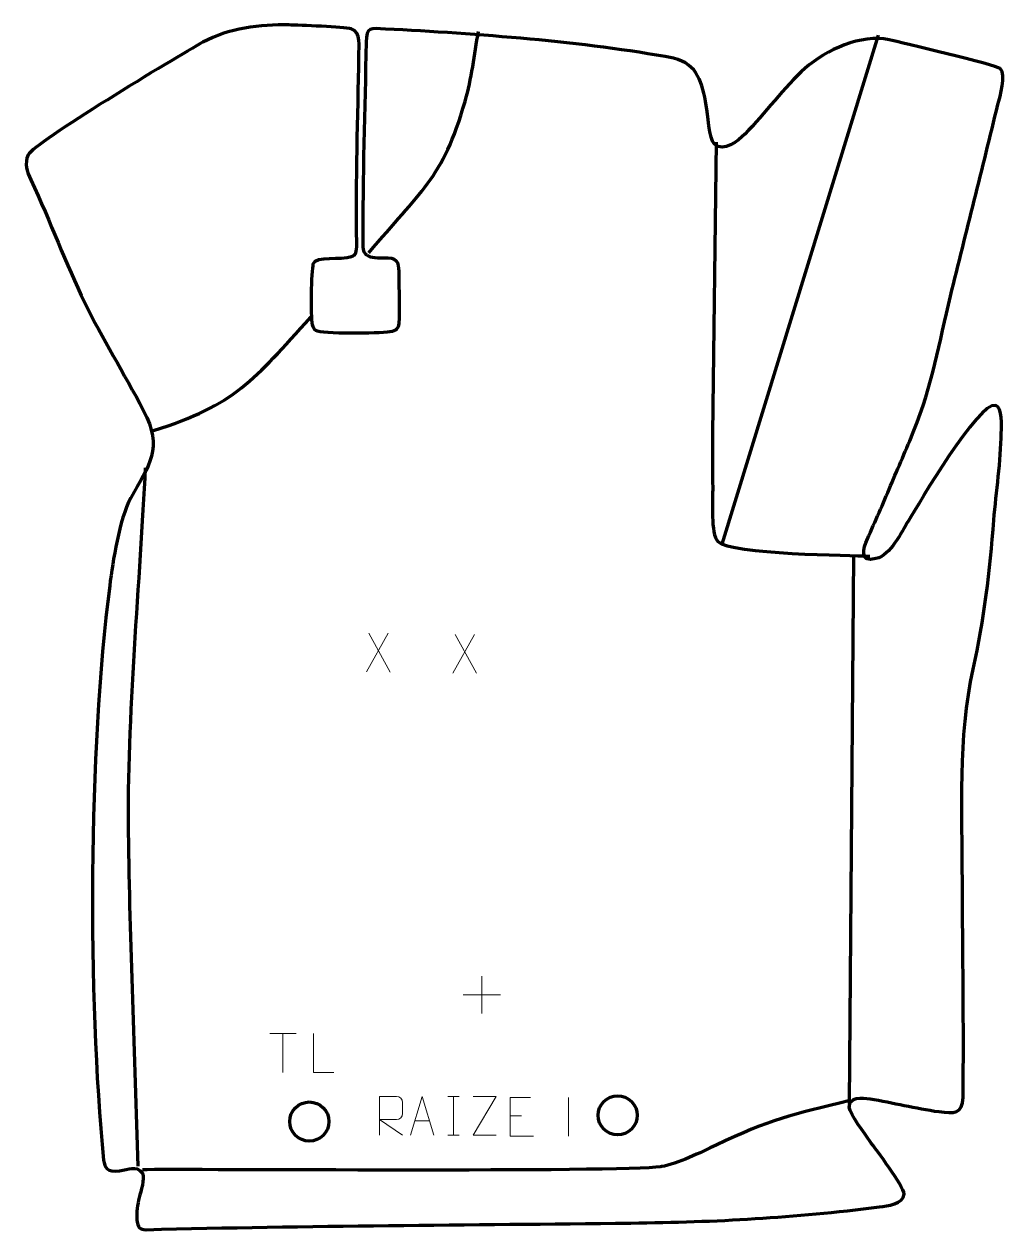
# Model space of a CAD drawing. Header units: millimetres. Extents: x 1131 to 1761, y -153 to 621.
import ezdxf

# ---------------------------------------------------------------- set-up
doc = ezdxf.new("R2010")
doc.units = ezdxf.units.MM
doc.header["$MEASUREMENT"] = 0
doc.layers.add('layer 1', color=7, linetype='Continuous', plot=False)
doc.layers.add('layer 2', color=7, linetype='Continuous')
doc.layers.add('layer 3', color=7, linetype='Continuous')

msp = doc.modelspace()

# ---------------------------------------------------------------- linework, layer by layer
at = {"layer": 'layer 1', "color": 250, "lineweight": 9}
for points in [[(1364.0012, 230.146), (1364.0012, 230.146), (1350.2606, 205.2502), (1350.2606, 205.2502)], [(1351.7152, 230.146), (1351.7152, 230.146), (1365.4558, 205.1925), (1365.4558, 205.1925)], [(1419.3574, 229.3776), (1419.3574, 229.3776), (1405.6168, 204.4818), (1405.6168, 204.4818)], [(1407.0714, 229.3776), (1407.0714, 229.3776), (1420.812, 204.4241), (1420.812, 204.4241)]]:
    msp.add_open_spline(points, degree=3, dxfattribs=at)
at = {"layer": 'layer 2', "color": 142, "lineweight": 200}
for centre in [(1511.2942, -79.1989), (1313.5399, -83.186)]:
    msp.add_ellipse(centre, major_axis=(0, 12.5574), ratio=1, dxfattribs=at)
at = {"layer": 'layer 2', "color": 142, "lineweight": 158}
for points, knots in [([(1351.7763, 474.0892), (1384.2265, 513.4004), (1399.1181, 521.1602), (1413.4108, 571.2368), (1413.4108, 571.2368), (1417.57, 585.8091), (1419.515, 601.1998), (1421.9572, 616.1442)], [0, 0, 0, 0, 0.33333333, 0.33333333, 0.33333333, 0.33333333, 1, 1, 1, 1]), ([(1574.5233, 545.0565), (1574.5233, 545.0565), (1572.0309, 358.3061), (1572.0309, 358.3061), (1572.0309, 358.3061), (1572.0595, 351.9612), (1572.088, 345.6164), (1572.1167, 339.2714), (1572.1167, 339.2714), (1572.1424, 333.561), (1572.1681, 327.8506), (1572.1938, 322.1402), (1572.1938, 322.1402), (1572.1164, 315.0467), (1570.8547, 293.9545), (1575.4738, 289.0395), (1575.4738, 289.0395), (1583.5699, 280.4248), (1662.1064, 280.195), (1672.0465, 279.6394), (1672.0465, 279.6394), (1672.0465, 279.6394), (1673.0059, 279.5858), (1673.0059, 279.5858)], [0, 0, 0, 0, 0.14285714, 0.14285714, 0.14285714, 0.14285714, 0.28571429, 0.28571429, 0.28571429, 0.28571429, 0.42857143, 0.42857143, 0.42857143, 0.42857143, 0.57142857, 0.57142857, 0.57142857, 0.57142857, 0.71428571, 0.71428571, 0.71428571, 0.71428571, 1, 1, 1, 1]), ([(1213.5997, 360.1662), (1266.2501, 376.4273), (1277.773, 392.6427), (1314.5214, 432.7969), (1314.5214, 432.7969), (1314.5214, 432.7969), (1315.1749, 433.5105), (1315.1749, 433.5105)], [0, 0, 0, 0, 0.33333333, 0.33333333, 0.33333333, 0.33333333, 1, 1, 1, 1]), ([(1203.8103, -111.81), (1201.7208, -40.4927), (1198.6649, 30.9102), (1197.6015, 102.2412), (1197.6015, 102.2412), (1196.5511, 172.7151), (1205.2623, 267.1704), (1208.5592, 336.1684)], [0, 0, 0, 0, 0.33333333, 0.33333333, 0.33333333, 0.33333333, 1, 1, 1, 1]), ([(1660.0804, -69.7391), (1623.2185, -78.7883), (1608.772, -81.8061), (1574.3702, -98.3474), (1574.3702, -98.3474), (1565.1082, -102.7617), (1549.1796, -110.4637), (1539.4053, -112.114), (1539.4053, -112.114), (1539.4053, -112.114), (1538.787, -112.2074), (1538.787, -112.2074), (1538.787, -112.2074), (1514.6728, -115.8469), (1232.6338, -113.5668), (1206.4674, -114.1079)], [0, 0, 0, 0, 0.2, 0.2, 0.2, 0.2, 0.4, 0.4, 0.4, 0.4, 0.6, 0.6, 0.6, 0.6, 1, 1, 1, 1])]:
    msp.add_open_spline(points, degree=3, knots=knots, dxfattribs=at)
for points in [[(1678.371, 613.7268), (1678.371, 613.7268), (1578.1442, 287.1384), (1578.1442, 287.1384)], [(1662.4471, 280.1759), (1662.4471, 280.1759), (1659.7823, -71.6382), (1659.7823, -71.6382)]]:
    msp.add_open_spline(points, degree=3, dxfattribs=at)
at = {"layer": 'layer 2', "color": 250, "lineweight": 9}
for points in [[(1424.1359, 10.0511), (1424.1359, 10.0511), (1424.1359, -13.9268), (1424.1359, -13.9268)], [(1412.147, -1.9379), (1412.147, -1.9379), (1436.1249, -1.9379), (1436.1249, -1.9379)], [(1288.1724, -26.8052), (1288.1724, -26.8052), (1305.1596, -26.8052), (1305.1596, -26.8052)], [(1296.6662, -51.7352), (1296.6662, -51.7352), (1296.6662, -26.7817), (1296.6662, -26.7817)], [(1402.3924, -67.0759), (1402.3924, -67.0759), (1409.5605, -67.0759), (1409.5605, -67.0759)], [(1405.9764, -67.0759), (1405.9764, -67.0759), (1405.9764, -92.0294), (1405.9764, -92.0294)], [(1479.8254, -67.6627), (1479.8254, -67.6627), (1479.8254, -92.6368), (1479.8254, -92.6368)], [(1381.2286, -82.78), (1381.2286, -82.78), (1390.7243, -82.78), (1390.7243, -82.78)], [(1442.3925, -79.5527), (1442.3925, -79.5527), (1449.5606, -79.5527), (1449.5606, -79.5527)], [(1402.3924, -92.0294), (1402.3924, -92.0294), (1409.5605, -92.0294), (1409.5605, -92.0294)]]:
    msp.add_open_spline(points, degree=3, dxfattribs=at)
for points, knots in [([(1329.162, -51.7353), (1329.162, -51.7353), (1316.2129, -51.7353), (1316.2129, -51.7353), (1316.2129, -51.7353), (1316.2129, -51.7353), (1316.2129, -26.7817), (1316.2129, -26.7817)], [0, 0, 0, 0, 0.33333333, 0.33333333, 0.33333333, 0.33333333, 1, 1, 1, 1]), ([(1358.6444, -92.0294), (1358.6444, -92.0294), (1358.6444, -67.0759), (1358.6444, -67.0759), (1358.6444, -67.0759), (1362.2392, -67.0759), (1365.8347, -67.0759), (1369.4299, -67.0759), (1369.4299, -67.0759), (1371.7552, -67.1136), (1373.3125, -68.6036), (1373.3084, -70.97), (1373.3084, -70.97), (1373.308, -73.0055), (1373.308, -76.0649), (1373.3084, -78.1009), (1373.3084, -78.1009), (1373.3019, -79.9764), (1371.4896, -81.9182), (1369.4801, -81.9373), (1369.4801, -81.9373), (1369.4801, -81.9373), (1358.6444, -81.9373), (1358.6444, -81.9373), (1358.6444, -81.9373), (1358.6444, -81.9373), (1373.2991, -92.0294), (1373.2991, -92.0294)], [0, 0, 0, 0, 0.125, 0.125, 0.125, 0.125, 0.25, 0.25, 0.25, 0.25, 0.375, 0.375, 0.375, 0.375, 0.5, 0.5, 0.5, 0.5, 0.625, 0.625, 0.625, 0.625, 0.75, 0.75, 0.75, 0.75, 1, 1, 1, 1]), ([(1378.506, -92.0294), (1378.506, -92.0294), (1385.877, -67.0759), (1385.877, -67.0759), (1385.877, -67.0759), (1385.877, -67.0759), (1393.4469, -92.0294), (1393.4469, -92.0294)], [0, 0, 0, 0, 0.33333333, 0.33333333, 0.33333333, 0.33333333, 1, 1, 1, 1]), ([(1433.2739, -92.0314), (1433.2739, -92.0314), (1418.6549, -92.0314), (1418.6549, -92.0314), (1418.6549, -92.0314), (1418.6549, -92.0314), (1433.2982, -67.074), (1433.2982, -67.074), (1433.2982, -67.074), (1433.2982, -67.074), (1418.6549, -67.074), (1418.6549, -67.074)], [0, 0, 0, 0, 0.25, 0.25, 0.25, 0.25, 0.5, 0.5, 0.5, 0.5, 1, 1, 1, 1]), ([(1455.2664, -67.673), (1455.2664, -67.673), (1442.3925, -67.673), (1442.3925, -67.673), (1442.3925, -67.673), (1442.3925, -67.673), (1442.3925, -92.6266), (1442.3925, -92.6266), (1442.3925, -92.6266), (1442.3925, -92.6266), (1457.2583, -92.6266), (1457.2583, -92.6266)], [0, 0, 0, 0, 0.25, 0.25, 0.25, 0.25, 0.5, 0.5, 0.5, 0.5, 1, 1, 1, 1])]:
    msp.add_open_spline(points, degree=3, knots=knots, dxfattribs=at)
at = {"layer": 'layer 3', "color": 242, "lineweight": 158}
msp.add_open_spline([(1547.1332, 599.0632), (1563.0018, 595.0369), (1565.3764, 583.1082), (1568.1037, 568.7508), (1568.1037, 568.7508), (1568.9828, 563.3721), (1569.8487, 547.2846), (1573.3079, 543.9028), (1573.3079, 543.9028), (1579.089, 538.2509), (1588.5678, 546.1186), (1592.7988, 550.2358), (1592.7988, 550.2358), (1605.7911, 563.7191), (1617.9972, 580.3608), (1631.5519, 592.7176), (1631.5519, 592.7176), (1644.9256, 604.2649), (1667.4751, 614.7227), (1685.4148, 610.7756), (1685.4148, 610.7756), (1692.2934, 609.2233), (1754.0131, 594.7752), (1756.6143, 592.3459), (1756.6143, 592.3459), (1760.8381, 588.4016), (1756.34, 574.4106), (1755.0804, 569.2184), (1755.0804, 569.2184), (1745.1314, 528.2097), (1734.7468, 487.3079), (1724.7002, 446.3229), (1724.7002, 446.3229), (1717.5437, 416.5903), (1712.9786, 388.8119), (1701.2597, 360.2023), (1701.2597, 360.2023), (1696.426, 348.4018), (1691.2446, 336.4802), (1686.2626, 324.709), (1686.2626, 324.709), (1681.4307, 313.2926), (1676.4368, 301.9461), (1671.4361, 290.6029), (1671.4361, 290.6029), (1668.7099, 284.4203), (1665.9959, 275.2343), (1676.9151, 277.9444), (1676.9151, 277.9444), (1686.5164, 280.3275), (1692.8594, 294.3682), (1697.6855, 302.2115), (1697.6855, 302.2115), (1704.2262, 312.815), (1742.4287, 378.6705), (1753.6706, 376.2711), (1753.6706, 376.2711), (1758.2372, 375.2964), (1757.3151, 362.4141), (1757.2596, 358.8102), (1757.2596, 358.8102), (1756.9209, 340.3757), (1754.0659, 321.1472), (1752.4617, 302.645), (1752.4617, 302.645), (1749.8408, 270.2029), (1746.4813, 238.9136), (1739.1872, 207.1123), (1739.1872, 207.1123), (1729.6181, 163.244), (1732.1996, 115.7705), (1732.3036, 70.9954), (1732.3036, 70.9954), (1732.4382, 24.8879), (1733.3091, -21.3566), (1732.7539, -67.4472), (1732.7539, -67.4472), (1732.3083, -78.7563), (1726.9305, -78.0364), (1717.2864, -76.8394), (1717.2864, -76.8394), (1702.2078, -74.7385), (1687.8933, -71.0389), (1673.0755, -68.606), (1673.0755, -68.606), (1668.3353, -67.8276), (1659.3939, -67.0647), (1659.7952, -74.2744), (1659.7952, -74.2744), (1660.0198, -78.3091), (1670.001, -91.3857), (1672.9387, -95.6992), (1672.9387, -95.6992), (1677.1227, -101.4493), (1694.5374, -124.4427), (1694.9314, -129.7426), (1694.9314, -129.7426), (1694.7776, -136.1248), (1683.9506, -137.3914), (1679.2178, -137.9791), (1679.2178, -137.9791), (1623.1791, -144.9036), (1575.6294, -147.634), (1519.6695, -148.3059), (1519.6695, -148.3059), (1416.3226, -149.5467), (1312.3473, -149.9083), (1209.0191, -152.5791), (1209.0191, -152.5791), (1204.5339, -152.6951), (1203.4788, -150.821), (1202.9837, -146.201), (1202.9837, -146.201), (1202.5123, -141.8011), (1203.4094, -136.2308), (1204.4027, -131.8958), (1204.4027, -131.8958), (1205.476, -127.5974), (1208.1983, -120.4567), (1206.4674, -116.2246), (1206.4674, -116.2246), (1202.0196, -110.8141), (1197.8927, -114.0918), (1191.8161, -114.8745), (1191.8161, -114.8745), (1183.9853, -115.8831), (1182.1411, -112.814), (1181.6619, -107.9654), (1181.6619, -107.9654), (1171.2768, -2.8383), (1171.7314, 153.904), (1185.5333, 260.5859), (1185.5333, 260.5859), (1187.6229, 276.7364), (1191.5216, 302.4341), (1199.0103, 316.9203), (1199.0103, 316.9203), (1210.7613, 337.82), (1219.9375, 348.798), (1207.2993, 372.8686), (1207.2993, 372.8686), (1194.5157, 397.216), (1180.6694, 419.3115), (1169.5753, 442.0927), (1169.5753, 442.0927), (1157.2532, 467.3956), (1147.7669, 493.39), (1135.0038, 520.9513), (1135.0038, 520.9513), (1132.5535, 526.2426), (1130.6689, 531.3837), (1133.2837, 537.0594), (1133.2837, 537.0594), (1136.7618, 544.6094), (1227.2098, 599.0795), (1245.3416, 609.2523), (1245.3416, 609.2523), (1261.4006, 618.0453), (1282.3513, 620.8834), (1300.4617, 620.3547), (1300.4617, 620.3547), (1307.075, 620.1211), (1336.0347, 619.1085), (1340.2801, 617.8247), (1340.2801, 617.8247), (1347.0211, 615.7863), (1345.3427, 606.2094), (1345.283, 600.7252), (1345.283, 600.7252), (1344.8498, 560.8919), (1343.162, 520.0395), (1343.943, 480.3235), (1343.943, 480.3235), (1344.0619, 474.2758), (1343.263, 472.792), (1340.6979, 471.8384), (1340.6979, 471.8384), (1333.8627, 469.2974), (1317.7264, 472.7042), (1316.1153, 467.06), (1316.1153, 467.06), (1315.0579, 462.1849), (1314.2587, 433.9659), (1315.6022, 427.8966), (1315.6022, 427.8966), (1315.9655, 426.2552), (1316.5836, 424.9081), (1317.6143, 424.2947), (1317.6143, 424.2947), (1321.5684, 421.9417), (1357.848, 422.296), (1365.2126, 423.4281), (1365.2126, 423.4281), (1369.4222, 424.0759), (1370.5707, 425.7629), (1370.8404, 428.7704), (1370.8404, 428.7704), (1371.6776, 438.1091), (1370.8673, 450.555), (1370.9262, 460.2374), (1370.9262, 460.2374), (1370.96, 465.7928), (1370.7899, 470.9782), (1364.1262, 470.8832), (1364.1262, 470.8832), (1359.4288, 470.8162), (1354.4991, 470.6521), (1351.3598, 472.1584), (1351.3598, 472.1584), (1349.1112, 473.2374), (1347.8779, 474.8502), (1347.8587, 479.4637), (1347.8587, 479.4637), (1347.6819, 522.6526), (1349.1033, 566.0316), (1350.0286, 609.2301), (1350.0286, 609.2301), (1350.2487, 619.4427), (1352.7055, 618.2123), (1362.4488, 617.7124), (1362.4488, 617.7124), (1420.9457, 614.7117), (1489.371, 609.7215), (1547.1332, 599.0632)], degree=3, knots=[0, 0, 0, 0, 0.01754386, 0.01754386, 0.01754386, 0.01754386, 0.03508772, 0.03508772, 0.03508772, 0.03508772, 0.05263158, 0.05263158, 0.05263158, 0.05263158, 0.07017544, 0.07017544, 0.07017544, 0.07017544, 0.0877193, 0.0877193, 0.0877193, 0.0877193, 0.10526316, 0.10526316, 0.10526316, 0.10526316, 0.12280702, 0.12280702, 0.12280702, 0.12280702, 0.14035088, 0.14035088, 0.14035088, 0.14035088, 0.15789474, 0.15789474, 0.15789474, 0.15789474, 0.1754386, 0.1754386, 0.1754386, 0.1754386, 0.19298246, 0.19298246, 0.19298246, 0.19298246, 0.21052632, 0.21052632, 0.21052632, 0.21052632, 0.22807018, 0.22807018, 0.22807018, 0.22807018, 0.24561404, 0.24561404, 0.24561404, 0.24561404, 0.26315789, 0.26315789, 0.26315789, 0.26315789, 0.28070175, 0.28070175, 0.28070175, 0.28070175, 0.29824561, 0.29824561, 0.29824561, 0.29824561, 0.31578947, 0.31578947, 0.31578947, 0.31578947, 0.33333333, 0.33333333, 0.33333333, 0.33333333, 0.35087719, 0.35087719, 0.35087719, 0.35087719, 0.36842105, 0.36842105, 0.36842105, 0.36842105, 0.38596491, 0.38596491, 0.38596491, 0.38596491, 0.40350877, 0.40350877, 0.40350877, 0.40350877, 0.42105263, 0.42105263, 0.42105263, 0.42105263, 0.43859649, 0.43859649, 0.43859649, 0.43859649, 0.45614035, 0.45614035, 0.45614035, 0.45614035, 0.47368421, 0.47368421, 0.47368421, 0.47368421, 0.49122807, 0.49122807, 0.49122807, 0.49122807, 0.50877193, 0.50877193, 0.50877193, 0.50877193, 0.52631579, 0.52631579, 0.52631579, 0.52631579, 0.54385965, 0.54385965, 0.54385965, 0.54385965, 0.56140351, 0.56140351, 0.56140351, 0.56140351, 0.57894737, 0.57894737, 0.57894737, 0.57894737, 0.59649123, 0.59649123, 0.59649123, 0.59649123, 0.61403509, 0.61403509, 0.61403509, 0.61403509, 0.63157895, 0.63157895, 0.63157895, 0.63157895, 0.64912281, 0.64912281, 0.64912281, 0.64912281, 0.66666667, 0.66666667, 0.66666667, 0.66666667, 0.68421053, 0.68421053, 0.68421053, 0.68421053, 0.70175439, 0.70175439, 0.70175439, 0.70175439, 0.71929825, 0.71929825, 0.71929825, 0.71929825, 0.73684211, 0.73684211, 0.73684211, 0.73684211, 0.75438596, 0.75438596, 0.75438596, 0.75438596, 0.77192982, 0.77192982, 0.77192982, 0.77192982, 0.78947368, 0.78947368, 0.78947368, 0.78947368, 0.80701754, 0.80701754, 0.80701754, 0.80701754, 0.8245614, 0.8245614, 0.8245614, 0.8245614, 0.84210526, 0.84210526, 0.84210526, 0.84210526, 0.85964912, 0.85964912, 0.85964912, 0.85964912, 0.87719298, 0.87719298, 0.87719298, 0.87719298, 0.89473684, 0.89473684, 0.89473684, 0.89473684, 0.9122807, 0.9122807, 0.9122807, 0.9122807, 0.92982456, 0.92982456, 0.92982456, 0.92982456, 0.94736842, 0.94736842, 0.94736842, 0.94736842, 0.96491228, 0.96491228, 0.96491228, 0.96491228, 1, 1, 1, 1], dxfattribs=at)

doc.saveas('drawing.dxf')
